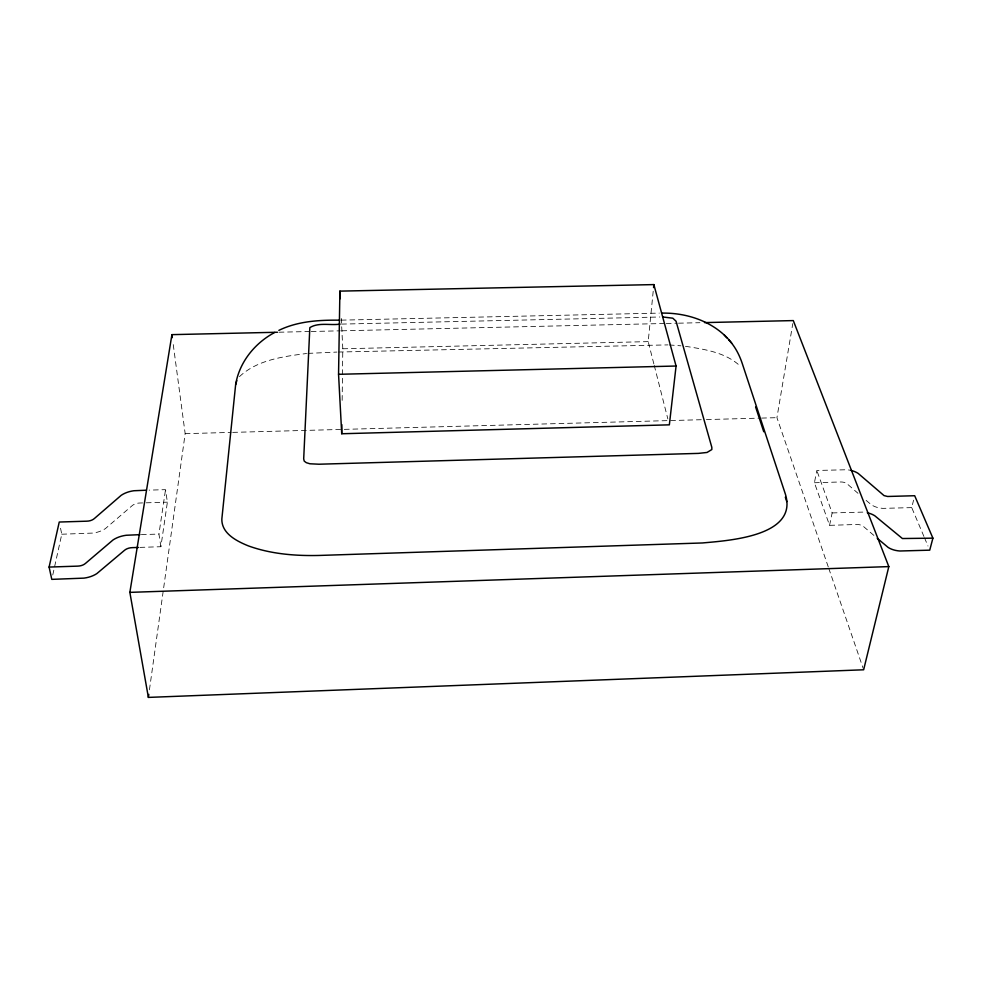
<?xml version="1.0" encoding="UTF-8"?>
<svg xmlns="http://www.w3.org/2000/svg" width="982" height="982" viewBox="0 0 982 982"><rect width="100%" height="100%" fill="white"/><g stroke="black" fill="none" stroke-linecap="round" stroke-linejoin="round"><path stroke-width="0.74" stroke-dasharray="4.91 3.68" d="M342.153 400.361L342.46 376.094M342.473 374.572L342.804 348.782L341.27 318.438M653.865 363.917L648.194 341.626L653.263 290.598M149.436 689.83L185.168 433.651L173.127 343.639M139.923 547.391L160.888 546.716L167.382 502.17L165.528 489.65L149.178 490.128M160.888 546.716L158.937 534.073L165.528 489.65M828.268 566.909L776.934 417.669L792.793 323.581M873.894 535.423L863.841 526.794A11.44 7.991 -17.6 0 0 856.316 524.486L829.569 525.345L814.422 482.751L816.815 470.464L846.533 469.752A27.017 19.333 -18.1 0 1 849.798 470.169M829.569 525.345L832.147 512.923L816.815 470.464M52.758 574.998L61.78 534.22L60.086 526.094M923.915 536.442L911.726 507.62L913.567 500.194M239.448 376.646C257.259 359.842 283.307 356.503 306.605 353.508M307.98 353.385L336.912 352.072M61.78 534.22L92.897 533.079A28.294 20.426 8.9 0 0 105.332 528.66L131.932 505.853A11.489 8.396 7.2 0 1 139.874 503.005L167.382 502.17M911.726 507.62L882.818 508.369A27.103 19.124 -19.5 0 1 871.427 504.834L864.872 499.335M141.396 534.613L158.937 534.073M832.147 512.923L862.834 512.113A27.913 19.48 -17.6 0 1 866.198 512.543M814.422 482.751L840.322 481.978A11.072 7.917 -18.1 0 1 847.638 484.286L857.986 493.308M185.168 433.651L231.151 432.411M232.685 432.375L704.88 419.621M706.414 419.572L760.068 418.123M761.602 418.087L776.934 417.669M342.804 348.782L648.194 341.626M338.434 352.035L667.944 344.891M341.27 320.144L659.315 313.111M341.589 324.097L659.83 317.002M279.06 332.211L309.674 331.523M311.196 331.486L340.275 330.824M341.81 330.799L664.74 323.495M666.262 323.459L676.979 323.213M678.513 323.188L699.933 322.697M669.307 344.952L680.968 345.824M685.461 346.315C704.548 349.297 725.87 352.391 740.391 366.286M924.504 537.817L927.99 546.041M828.759 568.357L863.153 668.337M654.245 365.402L667.846 418.897"/><path stroke-width="1.47" d="M341.724 433.749L338.557 374.302L339.895 291.126L653.852 284.596L676.07 366.028L669.356 424.838L341.724 433.749L341.834 424.641M653.558 287.591L653.852 284.596M274.776 332.432C254.878 342.988 239.277 362.211 235.631 384.723L221.846 519.012C221.49 533.57 236.871 541.229 248.446 545.918C270.946 554.032 295.165 555.996 318.929 555.456L702.486 542.96C728.46 540.554 798.084 536.393 785.49 494.449L742.822 365.23C739.925 356.024 735.53 347.002 728.828 339.956M704.524 322.599L793.296 320.586L888.82 566.602L863.644 669.785L148.38 697.404L148.81 694.372M148.38 697.404L129.857 592.367L171.924 334.641L277.525 332.247M138.425 547.44L132.423 547.637A11.882 8.47 6.6 0 0 124.235 550.534L96.801 573.635A29.276 20.634 8.2 0 1 83.973 578.128L51.788 579.368L49.1 567.068L59.251 522.031L86.723 521.184A11.6 8.372 8.9 0 0 94.567 518.361L121.228 495.296A28.024 20.475 7.2 0 1 133.92 490.742L146.208 490.214M850.842 470.39A27.017 19.333 -18.1 0 1 858.219 473.447L884.021 495.591L887.593 496.475L914.684 495.726L932.9 538.161L929.733 550.165L899.905 551A28.012 19.272 -18.9 0 1 888.194 547.465L877.245 538.296M235.631 384.723L236.809 380.648M278.851 330.369C297.718 321.175 319.113 319.948 339.747 320.181M129.857 592.367L888.82 566.602M139.935 534.662L126.224 535.264A28.981 20.671 6.6 0 0 113.102 539.904L85.63 563.275A12.005 8.457 8.2 0 1 77.517 566.135L49.1 567.068M932.9 538.161L902.409 538.529L874.864 515.832A27.913 19.48 -17.6 0 0 867.278 512.764M338.557 374.302L676.07 366.028M340.067 324.134C330.271 325.607 318.733 322.108 309.833 327.62L303.696 458.827L304.211 461.098L306.286 462.669L309.895 463.774L318.99 464.216L698.423 453.389L707.04 452.457L711.852 449.535L711.815 447.289L676.046 321.212L672.793 318.193L662.666 316.965M661.893 313.111C687.891 312.657 715.215 322.121 731.664 343.062M724.262 334.985L726.864 337.833M755.6 406.99L763.751 431.736M785.33 497.236L786.766 501.593M171.924 334.641L172.329 337.636M339.895 291.126L340.275 298.712"/></g></svg>
